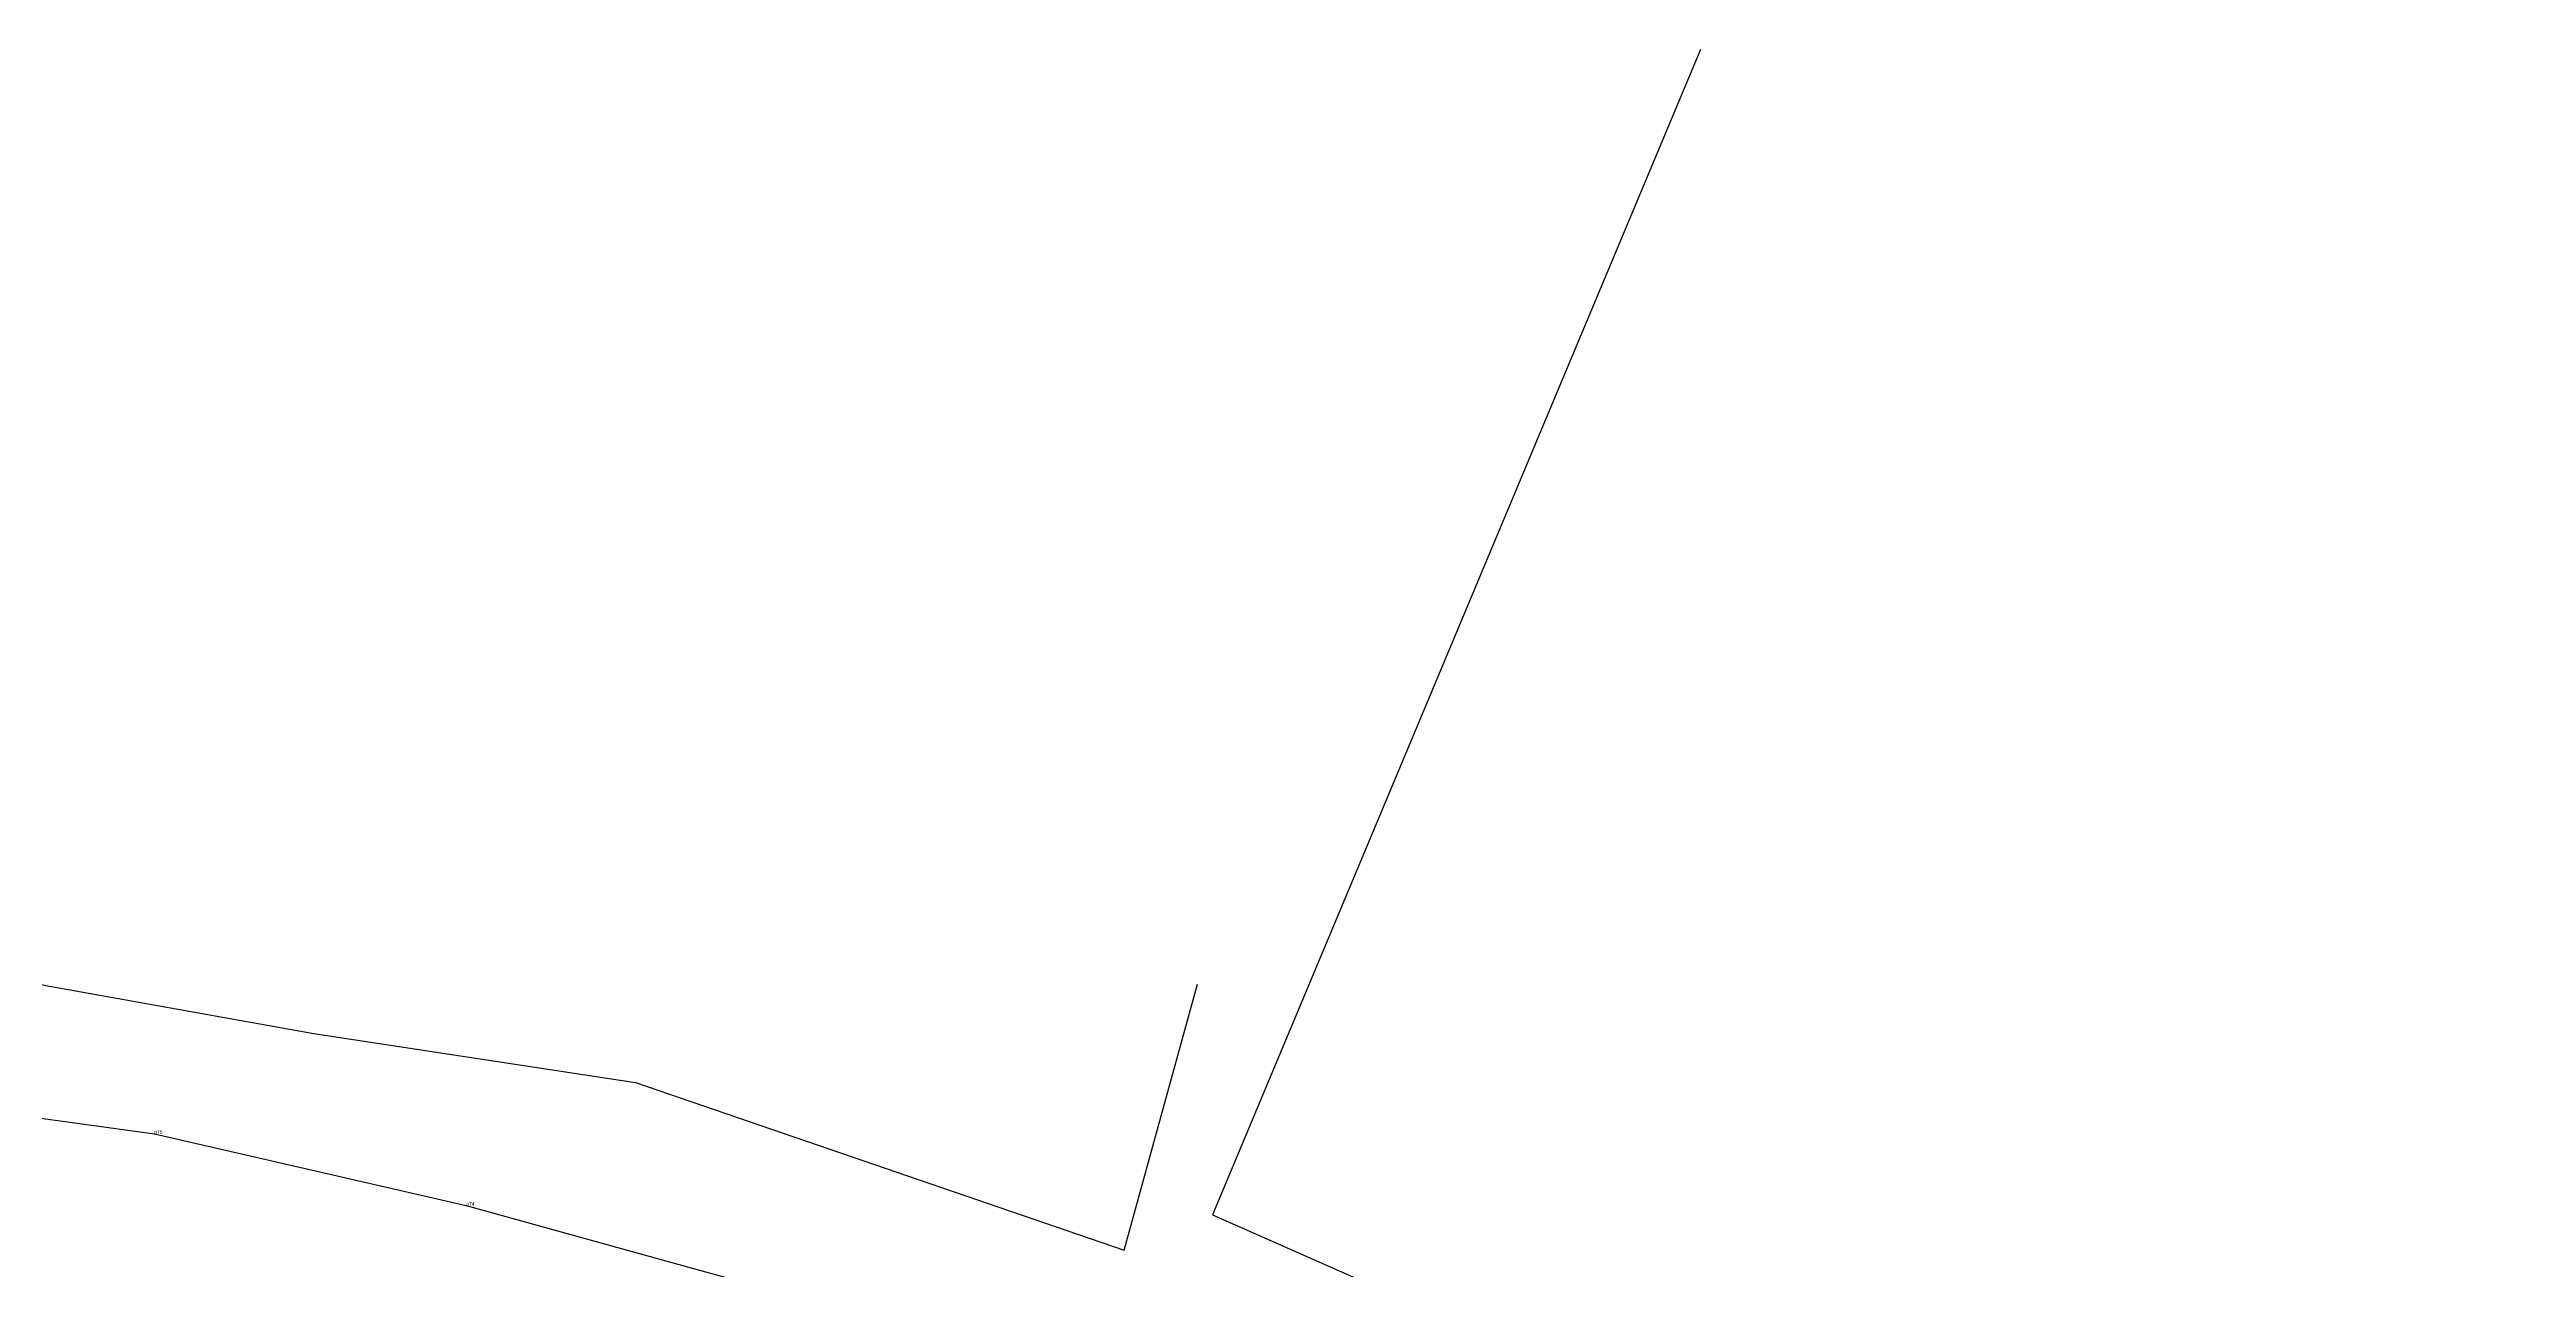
# Model space of a CAD drawing. Extents: x 550048 to 550251, y 1838135 to 1838333.
# Drawn here: x 550121.6 to 550191.2, y 1838299.1 to 1838333.4 of the extents above; entities that cross this region are included whole.
import ezdxf

# ---------------------------------------------------------------- set-up
doc = ezdxf.new("R2010")
doc.units = 0
for name, color, linetype in [('Level 12', 7, 'Continuous'), ('Level 22', 7, 'Continuous'), ('Level 23', 7, 'Continuous'), ('Level 7', 7, 'Continuous')]:
    doc.layers.add(name, color=color, linetype=linetype)

msp = doc.modelspace()

# ---------------------------------------------------------------- linework, layer by layer
at = {"layer": 'Level 22'}
msp.add_lwpolyline([(550119.2296, 1838303.6225), (550124.541, 1838302.886), (550133.309, 1838300.874), (550143.317, 1838298.105), (550152.458, 1838294.635), (550158.797, 1838291.97), (550169.708, 1838287.101), (550173.493, 1838285.546), (550207.3317, 1838271.034), (550250.8944, 1838252.7081), (550248.1159, 1838244.8768), (550219.9441, 1838256.8941), (550170.733, 1838277.886), (550162.407, 1838281.315), (550155.839, 1838284.179), (550147.813, 1838287.346), (550135.997, 1838290.961), (550126.153, 1838293.261), (550113.313, 1838295.356)], dxfattribs=at)
at = {"layer": 'Level 23'}
for points in [[(550168, 1838333.36), (550154.29, 1838300.61), (550171.12, 1838293.18), (550181.16, 1838289.93), (550186.87, 1838288.08), (550192.6292, 1838285.0277), (550193.22, 1838286.8), (550211.17, 1838279.05), (550209.8503, 1838275.9007), (550238.89, 1838260.51)], [(550107.3884, 1838312.8596), (550107.3579, 1838310.3833), (550107.56, 1838310.38), (550121.49, 1838307.06), (550129.02, 1838305.71), (550138.07, 1838304.33), (550151.8, 1838299.62), (550153.86, 1838307.1)]]:
    msp.add_lwpolyline(points, dxfattribs=at)
at = {"layer": 'Level 7'}
for p, q in [((550124.541, 1838302.886), (550124.541, 1838302.886)), ((550133.309, 1838300.874), (550133.309, 1838300.874))]:
    msp.add_line(p, q, dxfattribs=at)

# ---------------------------------------------------------------- texts
at = {"layer": 'Level 12'}
for s, p in [('p75', (550124.54, 1838302.89)), ('p74', (550133.31, 1838300.87))]:
    msp.add_text(s, height=0.1, dxfattribs=at).set_placement(p)

doc.saveas('drawing.dxf')
